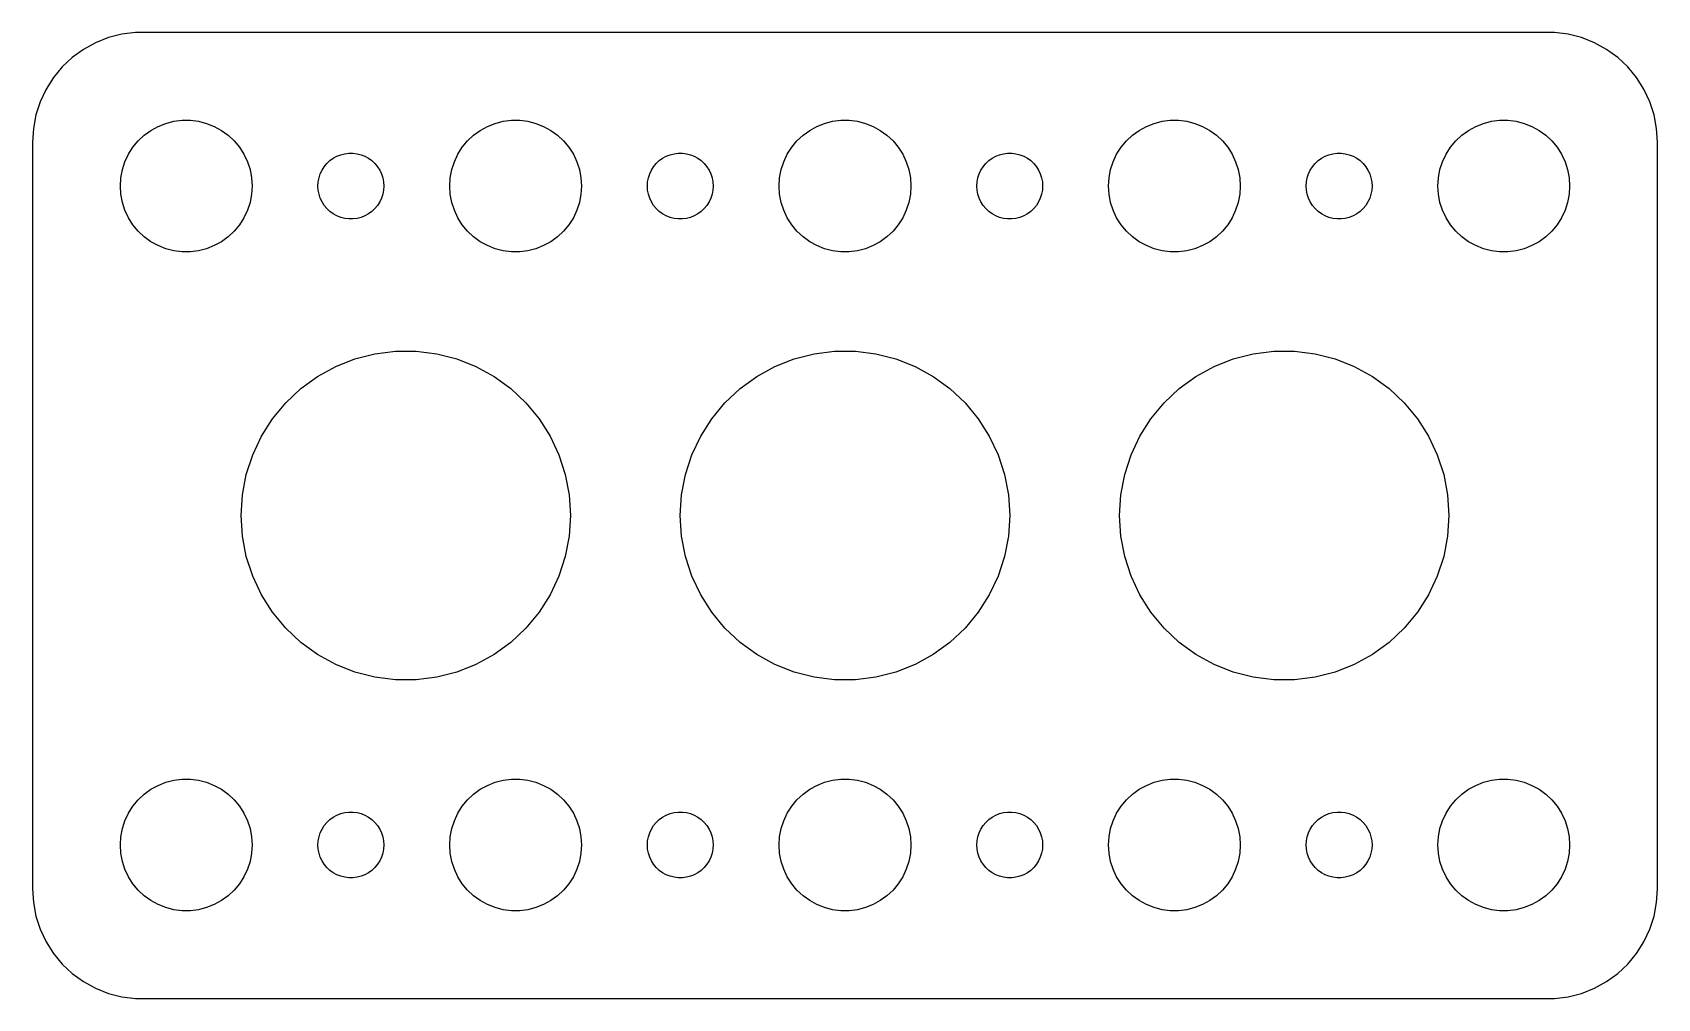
# Model space of a CAD drawing. Header units: metres. Extents: x -37 to 37, y 32 to 76.
import ezdxf

# ---------------------------------------------------------------- set-up
doc = ezdxf.new("R2010")
doc.units = ezdxf.units.M

msp = doc.modelspace()

# ---------------------------------------------------------------- linework, layer by layer
for p, q in [((-34.1289, 75.5241), (-34.6791, 75.2216)), ((-33.5451, 75.7553), (-34.1289, 75.5241)), ((-32.9369, 75.9114), (-33.5451, 75.7553)), ((-32.3139, 75.9901), (-32.9369, 75.9114)), ((32.3139, 75.9901), (-32.3139, 75.9901)), ((32.9369, 75.9114), (32.3139, 75.9901)), ((33.5451, 75.7553), (32.9369, 75.9114)), ((34.1289, 75.5241), (33.5451, 75.7553)), ((34.6791, 75.2216), (34.1289, 75.5241)), ((-35.1871, 74.8526), (-35.6448, 74.4227)), ((-34.6791, 75.2216), (-35.1871, 74.8526)), ((35.1871, 74.8526), (34.6791, 75.2216)), ((35.6448, 74.4227), (35.1871, 74.8526)), ((-35.6448, 74.4227), (-36.0451, 73.9389)), ((36.0451, 73.9389), (35.6448, 74.4227)), ((-36.3815, 73.4088), (-36.6489, 72.8406)), ((-36.0451, 73.9389), (-36.3815, 73.4088)), ((36.3815, 73.4088), (36.0451, 73.9389)), ((36.6489, 72.8406), (36.3815, 73.4088)), ((-36.6489, 72.8406), (-36.8429, 72.2434)), ((36.8429, 72.2434), (36.6489, 72.8406)), ((-36.8429, 72.2434), (-36.9606, 71.6267)), ((-31.2773, 71.7145), (-30.927, 71.8532)), ((-30.927, 71.8532), (-30.5621, 71.9469)), ((-30.5621, 71.9469), (-30.1884, 71.9941)), ((-30.1884, 71.9941), (-29.8116, 71.9941)), ((-29.8116, 71.9941), (-29.4379, 71.9469)), ((-29.4379, 71.9469), (-29.0729, 71.8532)), ((-29.0729, 71.8532), (-28.7227, 71.7145)), ((-16.2773, 71.7145), (-15.927, 71.8532)), ((-15.927, 71.8532), (-15.5621, 71.9469)), ((-15.5621, 71.9469), (-15.1884, 71.9941)), ((-15.1884, 71.9941), (-14.8116, 71.9941)), ((-14.8116, 71.9941), (-14.4379, 71.9469)), ((-14.4379, 71.9469), (-14.0729, 71.8532)), ((-14.0729, 71.8532), (-13.7227, 71.7145)), ((-1.27733, 71.7145), (-0.92705, 71.8532)), ((-0.92705, 71.8532), (-0.56213, 71.9469)), ((-0.56213, 71.9469), (-0.18837, 71.9941)), ((-0.18837, 71.9941), (0.18837, 71.9941)), ((0.18837, 71.9941), (0.56213, 71.9469)), ((0.56213, 71.9469), (0.92705, 71.8532)), ((0.92705, 71.8532), (1.27733, 71.7145)), ((13.7227, 71.7145), (14.0729, 71.8532)), ((14.0729, 71.8532), (14.4379, 71.9469)), ((14.4379, 71.9469), (14.8116, 71.9941)), ((14.8116, 71.9941), (15.1884, 71.9941)), ((15.1884, 71.9941), (15.5621, 71.9469)), ((15.5621, 71.9469), (15.927, 71.8532)), ((15.927, 71.8532), (16.2773, 71.7145)), ((28.7227, 71.7145), (29.0729, 71.8532)), ((29.0729, 71.8532), (29.4379, 71.9469)), ((29.4379, 71.9469), (29.8116, 71.9941)), ((29.8116, 71.9941), (30.1884, 71.9941)), ((30.1884, 71.9941), (30.5621, 71.9469)), ((30.5621, 71.9469), (30.927, 71.8532)), ((30.927, 71.8532), (31.2773, 71.7145)), ((36.9606, 71.6267), (36.8429, 72.2434)), ((-36.9606, 71.6267), (-37, 71)), ((-32.427, 70.7634), (-32.1869, 71.0536)), ((-32.1869, 71.0536), (-31.9123, 71.3115)), ((-31.9123, 71.3115), (-31.6075, 71.533)), ((-31.6075, 71.533), (-31.2773, 71.7145)), ((-28.7227, 71.7145), (-28.3925, 71.533)), ((-28.3925, 71.533), (-28.0877, 71.3115)), ((-28.0877, 71.3115), (-27.8131, 71.0536)), ((-27.8131, 71.0536), (-27.5729, 70.7634)), ((-17.427, 70.7634), (-17.1869, 71.0536)), ((-17.1869, 71.0536), (-16.9123, 71.3115)), ((-16.9123, 71.3115), (-16.6075, 71.533)), ((-16.6075, 71.533), (-16.2773, 71.7145)), ((-13.7227, 71.7145), (-13.3925, 71.533)), ((-13.3925, 71.533), (-13.0877, 71.3115)), ((-13.0877, 71.3115), (-12.8131, 71.0536)), ((-12.8131, 71.0536), (-12.5729, 70.7634)), ((-2.42705, 70.7634), (-2.1869, 71.0536)), ((-2.1869, 71.0536), (-1.91226, 71.3115)), ((-1.91226, 71.3115), (-1.60747, 71.533)), ((-1.60747, 71.533), (-1.27733, 71.7145)), ((1.27733, 71.7145), (1.60747, 71.533)), ((1.60747, 71.533), (1.91226, 71.3115)), ((1.91226, 71.3115), (2.1869, 71.0536)), ((2.1869, 71.0536), (2.42705, 70.7634)), ((12.5729, 70.7634), (12.8131, 71.0536)), ((12.8131, 71.0536), (13.0877, 71.3115)), ((13.0877, 71.3115), (13.3925, 71.533)), ((13.3925, 71.533), (13.7227, 71.7145)), ((16.2773, 71.7145), (16.6075, 71.533)), ((16.6075, 71.533), (16.9123, 71.3115)), ((16.9123, 71.3115), (17.1869, 71.0536)), ((17.1869, 71.0536), (17.427, 70.7634)), ((27.5729, 70.7634), (27.8131, 71.0536)), ((27.8131, 71.0536), (28.0877, 71.3115)), ((28.0877, 71.3115), (28.3925, 71.533)), ((28.3925, 71.533), (28.7227, 71.7145)), ((31.2773, 71.7145), (31.6075, 71.533)), ((31.6075, 71.533), (31.9123, 71.3115)), ((31.9123, 71.3115), (32.1869, 71.0536)), ((32.1869, 71.0536), (32.427, 70.7634)), ((37, 71), (36.9606, 71.6267)), ((-37, 71), (-37, 37)), ((-32.7893, 70.1044), (-32.6289, 70.4453)), ((-32.6289, 70.4453), (-32.427, 70.7634)), ((-27.5729, 70.7634), (-27.3711, 70.4453)), ((-27.3711, 70.4453), (-27.2107, 70.1044)), ((-23.3037, 70.2665), (-23.1387, 70.3572)), ((-23.1387, 70.3572), (-22.9635, 70.4266)), ((-22.9635, 70.4266), (-22.7811, 70.4734)), ((-22.7811, 70.4734), (-22.5942, 70.497)), ((-22.5942, 70.497), (-22.4058, 70.497)), ((-22.4058, 70.497), (-22.2189, 70.4734)), ((-22.2189, 70.4734), (-22.0365, 70.4266)), ((-22.0365, 70.4266), (-21.8613, 70.3572)), ((-21.8613, 70.3572), (-21.6963, 70.2665)), ((-17.7893, 70.1044), (-17.6289, 70.4453)), ((-17.6289, 70.4453), (-17.427, 70.7634)), ((-12.5729, 70.7634), (-12.3711, 70.4453)), ((-12.3711, 70.4453), (-12.2107, 70.1044)), ((-8.30373, 70.2665), (-8.13866, 70.3572)), ((-8.13866, 70.3572), (-7.96352, 70.4266)), ((-7.96352, 70.4266), (-7.78107, 70.4734)), ((-7.78107, 70.4734), (-7.59418, 70.497)), ((-7.59418, 70.497), (-7.40581, 70.497)), ((-7.40581, 70.497), (-7.21892, 70.4734)), ((-7.21892, 70.4734), (-7.03647, 70.4266)), ((-7.03647, 70.4266), (-6.86133, 70.3572)), ((-6.86133, 70.3572), (-6.69626, 70.2665)), ((-2.78932, 70.1044), (-2.62891, 70.4453)), ((-2.62891, 70.4453), (-2.42705, 70.7634)), ((2.42705, 70.7634), (2.62891, 70.4453)), ((2.62891, 70.4453), (2.78932, 70.1044)), ((6.69626, 70.2665), (6.86133, 70.3572)), ((6.86133, 70.3572), (7.03647, 70.4266)), ((7.03647, 70.4266), (7.21892, 70.4734)), ((7.21892, 70.4734), (7.40581, 70.497)), ((7.40581, 70.497), (7.59418, 70.497)), ((7.59418, 70.497), (7.78107, 70.4734)), ((7.78107, 70.4734), (7.96352, 70.4266)), ((7.96352, 70.4266), (8.13866, 70.3572)), ((8.13866, 70.3572), (8.30373, 70.2665)), ((12.2107, 70.1044), (12.3711, 70.4453)), ((12.3711, 70.4453), (12.5729, 70.7634)), ((17.427, 70.7634), (17.6289, 70.4453)), ((17.6289, 70.4453), (17.7893, 70.1044)), ((21.6963, 70.2665), (21.8613, 70.3572)), ((21.8613, 70.3572), (22.0365, 70.4266)), ((22.0365, 70.4266), (22.2189, 70.4734)), ((22.2189, 70.4734), (22.4058, 70.497)), ((22.4058, 70.497), (22.5942, 70.497)), ((22.5942, 70.497), (22.7811, 70.4734)), ((22.7811, 70.4734), (22.9635, 70.4266)), ((22.9635, 70.4266), (23.1387, 70.3572)), ((23.1387, 70.3572), (23.3037, 70.2665)), ((27.2107, 70.1044), (27.3711, 70.4453)), ((27.3711, 70.4453), (27.5729, 70.7634)), ((32.427, 70.7634), (32.6289, 70.4453)), ((32.6289, 70.4453), (32.7893, 70.1044)), ((37, 37), (37, 71)), ((-32.9763, 69.376), (-32.9057, 69.7461)), ((-32.9057, 69.7461), (-32.7893, 70.1044)), ((-27.2107, 70.1044), (-27.0942, 69.7461)), ((-27.0942, 69.7461), (-27.0237, 69.376)), ((-23.8947, 69.5522), (-23.8145, 69.7226)), ((-23.8145, 69.7226), (-23.7135, 69.8817)), ((-23.7135, 69.8817), (-23.5934, 70.0268)), ((-23.5934, 70.0268), (-23.4561, 70.1558)), ((-23.4561, 70.1558), (-23.3037, 70.2665)), ((-21.6963, 70.2665), (-21.5439, 70.1558)), ((-21.5439, 70.1558), (-21.4065, 70.0268)), ((-21.4065, 70.0268), (-21.2865, 69.8817)), ((-21.2865, 69.8817), (-21.1855, 69.7226)), ((-21.1855, 69.7226), (-21.1053, 69.5522)), ((-17.9763, 69.376), (-17.9057, 69.7461)), ((-17.9057, 69.7461), (-17.7893, 70.1044)), ((-12.2107, 70.1044), (-12.0942, 69.7461)), ((-12.0942, 69.7461), (-12.0237, 69.376)), ((-8.89465, 69.5522), (-8.81445, 69.7226)), ((-8.81445, 69.7226), (-8.71352, 69.8817)), ((-8.71352, 69.8817), (-8.59344, 70.0268)), ((-8.59344, 70.0268), (-8.45613, 70.1558)), ((-8.45613, 70.1558), (-8.30373, 70.2665)), ((-6.69626, 70.2665), (-6.54385, 70.1558)), ((-6.54385, 70.1558), (-6.40654, 70.0268)), ((-6.40654, 70.0268), (-6.28647, 69.8817)), ((-6.28647, 69.8817), (-6.18553, 69.7226)), ((-6.18553, 69.7226), (-6.10533, 69.5522)), ((-2.97633, 69.376), (-2.90575, 69.7461)), ((-2.90575, 69.7461), (-2.78932, 70.1044)), ((2.78932, 70.1044), (2.90575, 69.7461)), ((2.90575, 69.7461), (2.97633, 69.376)), ((6.10533, 69.5522), (6.18553, 69.7226)), ((6.18553, 69.7226), (6.28647, 69.8817)), ((6.28647, 69.8817), (6.40654, 70.0268)), ((6.40654, 70.0268), (6.54385, 70.1558)), ((6.54385, 70.1558), (6.69626, 70.2665)), ((8.30373, 70.2665), (8.45613, 70.1558)), ((8.45613, 70.1558), (8.59344, 70.0268)), ((8.59344, 70.0268), (8.71352, 69.8817)), ((8.71352, 69.8817), (8.81445, 69.7226)), ((8.81445, 69.7226), (8.89465, 69.5522)), ((12.0237, 69.376), (12.0942, 69.7461)), ((12.0942, 69.7461), (12.2107, 70.1044)), ((17.7893, 70.1044), (17.9057, 69.7461)), ((17.9057, 69.7461), (17.9763, 69.376)), ((21.1053, 69.5522), (21.1855, 69.7226)), ((21.1855, 69.7226), (21.2865, 69.8817)), ((21.2865, 69.8817), (21.4065, 70.0268)), ((21.4065, 70.0268), (21.5439, 70.1558)), ((21.5439, 70.1558), (21.6963, 70.2665)), ((23.3037, 70.2665), (23.4561, 70.1558)), ((23.4561, 70.1558), (23.5934, 70.0268)), ((23.5934, 70.0268), (23.7135, 69.8817)), ((23.7135, 69.8817), (23.8145, 69.7226)), ((23.8145, 69.7226), (23.8947, 69.5522)), ((27.0237, 69.376), (27.0942, 69.7461)), ((27.0942, 69.7461), (27.2107, 70.1044)), ((32.7893, 70.1044), (32.9057, 69.7461)), ((32.9057, 69.7461), (32.9763, 69.376)), ((-33, 69), (-32.9763, 69.376)), ((-32.9763, 68.624), (-33, 69)), ((-27.0237, 69.376), (-27, 69)), ((-27, 69), (-27.0237, 68.624)), ((-24, 69), (-23.9882, 69.188)), ((-23.9882, 68.812), (-24, 69)), ((-23.9882, 69.188), (-23.9529, 69.373)), ((-23.9529, 69.373), (-23.8947, 69.5522)), ((-21.1053, 69.5522), (-21.0471, 69.373)), ((-21.0471, 69.373), (-21.0118, 69.188)), ((-21.0118, 69.188), (-21, 69)), ((-21, 69), (-21.0118, 68.812)), ((-18, 69), (-17.9763, 69.376)), ((-17.9763, 68.624), (-18, 69)), ((-12.0237, 69.376), (-12, 69)), ((-12, 69), (-12.0237, 68.624)), ((-9, 69), (-8.98816, 69.188)), ((-8.98816, 68.812), (-9, 69)), ((-8.98816, 69.188), (-8.95287, 69.373)), ((-8.95287, 69.373), (-8.89465, 69.5522)), ((-6.10533, 69.5522), (-6.04712, 69.373)), ((-6.04712, 69.373), (-6.01183, 69.188)), ((-6.01183, 69.188), (-6, 69)), ((-6, 69), (-6.01183, 68.812)), ((-3, 69), (-2.97633, 69.376)), ((-2.97633, 68.624), (-3, 69)), ((2.97633, 69.376), (3, 69)), ((3, 69), (2.97633, 68.624)), ((6, 69), (6.01183, 69.188)), ((6.01183, 68.812), (6, 69)), ((6.01183, 69.188), (6.04712, 69.373)), ((6.04712, 69.373), (6.10533, 69.5522)), ((8.89465, 69.5522), (8.95287, 69.373)), ((8.95287, 69.373), (8.98816, 69.188)), ((8.98816, 69.188), (9, 69)), ((9, 69), (8.98816, 68.812)), ((12, 69), (12.0237, 69.376)), ((12.0237, 68.624), (12, 69)), ((17.9763, 69.376), (18, 69)), ((18, 69), (17.9763, 68.624)), ((21, 69), (21.0118, 69.188)), ((21.0118, 68.812), (21, 69)), ((21.0118, 69.188), (21.0471, 69.373)), ((21.0471, 69.373), (21.1053, 69.5522)), ((23.8947, 69.5522), (23.9529, 69.373)), ((23.9529, 69.373), (23.9882, 69.188)), ((23.9882, 69.188), (24, 69)), ((24, 69), (23.9882, 68.812)), ((27, 69), (27.0237, 69.376)), ((27.0237, 68.624), (27, 69)), ((32.9763, 69.376), (33, 69)), ((33, 69), (32.9763, 68.624)), ((-32.9057, 68.2539), (-32.9763, 68.624)), ((-32.7893, 67.8956), (-32.9057, 68.2539)), ((-27.0942, 68.2539), (-27.2107, 67.8956)), ((-27.0237, 68.624), (-27.0942, 68.2539)), ((-23.9529, 68.627), (-23.9882, 68.812)), ((-23.8947, 68.4478), (-23.9529, 68.627)), ((-23.8145, 68.2774), (-23.8947, 68.4478)), ((-23.7135, 68.1183), (-23.8145, 68.2774)), ((-23.5934, 67.9732), (-23.7135, 68.1183)), ((-21.2865, 68.1183), (-21.4065, 67.9732)), ((-21.1855, 68.2774), (-21.2865, 68.1183)), ((-21.1053, 68.4478), (-21.1855, 68.2774)), ((-21.0471, 68.627), (-21.1053, 68.4478)), ((-21.0118, 68.812), (-21.0471, 68.627)), ((-17.9057, 68.2539), (-17.9763, 68.624)), ((-17.7893, 67.8956), (-17.9057, 68.2539)), ((-12.0942, 68.2539), (-12.2107, 67.8956)), ((-12.0237, 68.624), (-12.0942, 68.2539)), ((-8.95287, 68.627), (-8.98816, 68.812)), ((-8.89465, 68.4478), (-8.95287, 68.627)), ((-8.81445, 68.2774), (-8.89465, 68.4478)), ((-8.71352, 68.1183), (-8.81445, 68.2774)), ((-8.59344, 67.9732), (-8.71352, 68.1183)), ((-6.28647, 68.1183), (-6.40654, 67.9732)), ((-6.18553, 68.2774), (-6.28647, 68.1183)), ((-6.10533, 68.4478), (-6.18553, 68.2774)), ((-6.04712, 68.627), (-6.10533, 68.4478)), ((-6.01183, 68.812), (-6.04712, 68.627)), ((-2.90575, 68.2539), (-2.97633, 68.624)), ((-2.78932, 67.8956), (-2.90575, 68.2539)), ((2.90575, 68.2539), (2.78932, 67.8956)), ((2.97633, 68.624), (2.90575, 68.2539)), ((6.04712, 68.627), (6.01183, 68.812)), ((6.10533, 68.4478), (6.04712, 68.627)), ((6.18553, 68.2774), (6.10533, 68.4478)), ((6.28647, 68.1183), (6.18553, 68.2774)), ((6.40654, 67.9732), (6.28647, 68.1183)), ((8.71352, 68.1183), (8.59344, 67.9732)), ((8.81445, 68.2774), (8.71352, 68.1183)), ((8.89465, 68.4478), (8.81445, 68.2774)), ((8.95287, 68.627), (8.89465, 68.4478)), ((8.98816, 68.812), (8.95287, 68.627)), ((12.0942, 68.2539), (12.0237, 68.624)), ((12.2107, 67.8956), (12.0942, 68.2539)), ((17.9057, 68.2539), (17.7893, 67.8956)), ((17.9763, 68.624), (17.9057, 68.2539)), ((21.0471, 68.627), (21.0118, 68.812)), ((21.1053, 68.4478), (21.0471, 68.627)), ((21.1855, 68.2774), (21.1053, 68.4478)), ((21.2865, 68.1183), (21.1855, 68.2774)), ((21.4065, 67.9732), (21.2865, 68.1183)), ((23.7135, 68.1183), (23.5934, 67.9732)), ((23.8145, 68.2774), (23.7135, 68.1183)), ((23.8947, 68.4478), (23.8145, 68.2774)), ((23.9529, 68.627), (23.8947, 68.4478)), ((23.9882, 68.812), (23.9529, 68.627)), ((27.0942, 68.2539), (27.0237, 68.624)), ((27.2107, 67.8956), (27.0942, 68.2539)), ((32.9057, 68.2539), (32.7893, 67.8956)), ((32.9763, 68.624), (32.9057, 68.2539)), ((-32.6289, 67.5547), (-32.7893, 67.8956)), ((-32.427, 67.2366), (-32.6289, 67.5547)), ((-27.3711, 67.5547), (-27.5729, 67.2366)), ((-27.2107, 67.8956), (-27.3711, 67.5547)), ((-23.4561, 67.8442), (-23.5934, 67.9732)), ((-23.3037, 67.7335), (-23.4561, 67.8442)), ((-23.1387, 67.6427), (-23.3037, 67.7335)), ((-22.9635, 67.5734), (-23.1387, 67.6427)), ((-22.7811, 67.5266), (-22.9635, 67.5734)), ((-22.5942, 67.5029), (-22.7811, 67.5266)), ((-22.4058, 67.5029), (-22.5942, 67.5029)), ((-22.2189, 67.5266), (-22.4058, 67.5029)), ((-22.0365, 67.5734), (-22.2189, 67.5266)), ((-21.8613, 67.6427), (-22.0365, 67.5734)), ((-21.6963, 67.7335), (-21.8613, 67.6427)), ((-21.5439, 67.8442), (-21.6963, 67.7335)), ((-21.4065, 67.9732), (-21.5439, 67.8442)), ((-17.6289, 67.5547), (-17.7893, 67.8956)), ((-17.427, 67.2366), (-17.6289, 67.5547)), ((-12.3711, 67.5547), (-12.5729, 67.2366)), ((-12.2107, 67.8956), (-12.3711, 67.5547)), ((-8.45613, 67.8442), (-8.59344, 67.9732)), ((-8.30373, 67.7335), (-8.45613, 67.8442)), ((-8.13866, 67.6427), (-8.30373, 67.7335)), ((-7.96352, 67.5734), (-8.13866, 67.6427)), ((-7.78107, 67.5266), (-7.96352, 67.5734)), ((-7.59418, 67.5029), (-7.78107, 67.5266)), ((-7.40581, 67.5029), (-7.59418, 67.5029)), ((-7.21892, 67.5266), (-7.40581, 67.5029)), ((-7.03647, 67.5734), (-7.21892, 67.5266)), ((-6.86133, 67.6427), (-7.03647, 67.5734)), ((-6.69626, 67.7335), (-6.86133, 67.6427)), ((-6.54385, 67.8442), (-6.69626, 67.7335)), ((-6.40654, 67.9732), (-6.54385, 67.8442)), ((-2.62891, 67.5547), (-2.78932, 67.8956)), ((-2.42705, 67.2366), (-2.62891, 67.5547)), ((2.62891, 67.5547), (2.42705, 67.2366)), ((2.78932, 67.8956), (2.62891, 67.5547)), ((6.54385, 67.8442), (6.40654, 67.9732)), ((6.69626, 67.7335), (6.54385, 67.8442)), ((6.86133, 67.6427), (6.69626, 67.7335)), ((7.03647, 67.5734), (6.86133, 67.6427)), ((7.21892, 67.5266), (7.03647, 67.5734)), ((7.40581, 67.5029), (7.21892, 67.5266)), ((7.59418, 67.5029), (7.40581, 67.5029)), ((7.78107, 67.5266), (7.59418, 67.5029)), ((7.96352, 67.5734), (7.78107, 67.5266)), ((8.13866, 67.6427), (7.96352, 67.5734)), ((8.30373, 67.7335), (8.13866, 67.6427)), ((8.45613, 67.8442), (8.30373, 67.7335)), ((8.59344, 67.9732), (8.45613, 67.8442)), ((12.3711, 67.5547), (12.2107, 67.8956)), ((12.5729, 67.2366), (12.3711, 67.5547)), ((17.6289, 67.5547), (17.427, 67.2366)), ((17.7893, 67.8956), (17.6289, 67.5547)), ((21.5439, 67.8442), (21.4065, 67.9732)), ((21.6963, 67.7335), (21.5439, 67.8442)), ((21.8613, 67.6427), (21.6963, 67.7335)), ((22.0365, 67.5734), (21.8613, 67.6427)), ((22.2189, 67.5266), (22.0365, 67.5734)), ((22.4058, 67.5029), (22.2189, 67.5266)), ((22.5942, 67.5029), (22.4058, 67.5029)), ((22.7811, 67.5266), (22.5942, 67.5029)), ((22.9635, 67.5734), (22.7811, 67.5266)), ((23.1387, 67.6427), (22.9635, 67.5734)), ((23.3037, 67.7335), (23.1387, 67.6427)), ((23.4561, 67.8442), (23.3037, 67.7335)), ((23.5934, 67.9732), (23.4561, 67.8442)), ((27.3711, 67.5547), (27.2107, 67.8956)), ((27.5729, 67.2366), (27.3711, 67.5547)), ((32.6289, 67.5547), (32.427, 67.2366)), ((32.7893, 67.8956), (32.6289, 67.5547)), ((-32.1869, 66.9464), (-32.427, 67.2366)), ((-31.9123, 66.6884), (-32.1869, 66.9464)), ((-31.6075, 66.467), (-31.9123, 66.6884)), ((-28.0877, 66.6884), (-28.3925, 66.467)), ((-27.8131, 66.9464), (-28.0877, 66.6884)), ((-27.5729, 67.2366), (-27.8131, 66.9464)), ((-17.1869, 66.9464), (-17.427, 67.2366)), ((-16.9123, 66.6884), (-17.1869, 66.9464)), ((-16.6075, 66.467), (-16.9123, 66.6884)), ((-13.0877, 66.6884), (-13.3925, 66.467)), ((-12.8131, 66.9464), (-13.0877, 66.6884)), ((-12.5729, 67.2366), (-12.8131, 66.9464)), ((-2.1869, 66.9464), (-2.42705, 67.2366)), ((-1.91226, 66.6884), (-2.1869, 66.9464)), ((-1.60747, 66.467), (-1.91226, 66.6884)), ((1.91226, 66.6884), (1.60747, 66.467)), ((2.1869, 66.9464), (1.91226, 66.6884)), ((2.42705, 67.2366), (2.1869, 66.9464)), ((12.8131, 66.9464), (12.5729, 67.2366)), ((13.0877, 66.6884), (12.8131, 66.9464)), ((13.3925, 66.467), (13.0877, 66.6884)), ((16.9123, 66.6884), (16.6075, 66.467)), ((17.1869, 66.9464), (16.9123, 66.6884)), ((17.427, 67.2366), (17.1869, 66.9464)), ((27.8131, 66.9464), (27.5729, 67.2366)), ((28.0877, 66.6884), (27.8131, 66.9464)), ((28.3925, 66.467), (28.0877, 66.6884)), ((31.9123, 66.6884), (31.6075, 66.467)), ((32.1869, 66.9464), (31.9123, 66.6884)), ((32.427, 67.2366), (32.1869, 66.9464)), ((-31.2773, 66.2855), (-31.6075, 66.467)), ((-30.927, 66.1468), (-31.2773, 66.2855)), ((-30.5621, 66.0531), (-30.927, 66.1468)), ((-30.1884, 66.0059), (-30.5621, 66.0531)), ((-29.8116, 66.0059), (-30.1884, 66.0059)), ((-29.4379, 66.0531), (-29.8116, 66.0059)), ((-29.0729, 66.1468), (-29.4379, 66.0531)), ((-28.7227, 66.2855), (-29.0729, 66.1468)), ((-28.3925, 66.467), (-28.7227, 66.2855)), ((-16.2773, 66.2855), (-16.6075, 66.467)), ((-15.927, 66.1468), (-16.2773, 66.2855)), ((-15.5621, 66.0531), (-15.927, 66.1468)), ((-15.1884, 66.0059), (-15.5621, 66.0531)), ((-14.8116, 66.0059), (-15.1884, 66.0059)), ((-14.4379, 66.0531), (-14.8116, 66.0059)), ((-14.0729, 66.1468), (-14.4379, 66.0531)), ((-13.7227, 66.2855), (-14.0729, 66.1468)), ((-13.3925, 66.467), (-13.7227, 66.2855)), ((-1.27733, 66.2855), (-1.60747, 66.467)), ((-0.92705, 66.1468), (-1.27733, 66.2855)), ((-0.56213, 66.0531), (-0.92705, 66.1468)), ((-0.18837, 66.0059), (-0.56213, 66.0531)), ((0.18837, 66.0059), (-0.18837, 66.0059)), ((0.56213, 66.0531), (0.18837, 66.0059)), ((0.92705, 66.1468), (0.56213, 66.0531)), ((1.27733, 66.2855), (0.92705, 66.1468)), ((1.60747, 66.467), (1.27733, 66.2855)), ((13.7227, 66.2855), (13.3925, 66.467)), ((14.0729, 66.1468), (13.7227, 66.2855)), ((14.4379, 66.0531), (14.0729, 66.1468)), ((14.8116, 66.0059), (14.4379, 66.0531)), ((15.1884, 66.0059), (14.8116, 66.0059)), ((15.5621, 66.0531), (15.1884, 66.0059)), ((15.927, 66.1468), (15.5621, 66.0531)), ((16.2773, 66.2855), (15.927, 66.1468)), ((16.6075, 66.467), (16.2773, 66.2855)), ((28.7227, 66.2855), (28.3925, 66.467)), ((29.0729, 66.1468), (28.7227, 66.2855)), ((29.4379, 66.0531), (29.0729, 66.1468)), ((29.8116, 66.0059), (29.4379, 66.0531)), ((30.1884, 66.0059), (29.8116, 66.0059)), ((30.5621, 66.0531), (30.1884, 66.0059)), ((30.927, 66.1468), (30.5621, 66.0531)), ((31.2773, 66.2855), (30.927, 66.1468)), ((31.6075, 66.467), (31.2773, 66.2855)), ((-21.4053, 61.3671), (-20.4709, 61.4852)), ((-20.4709, 61.4852), (-19.5291, 61.4852)), ((-19.5291, 61.4852), (-18.5946, 61.3671)), ((-1.40535, 61.3671), (-0.47092, 61.4852)), ((-0.47092, 61.4852), (0.47092, 61.4852)), ((0.47092, 61.4852), (1.40535, 61.3671)), ((18.5946, 61.3671), (19.5291, 61.4852)), ((19.5291, 61.4852), (20.4709, 61.4852)), ((20.4709, 61.4852), (21.4053, 61.3671)), ((-24.0187, 60.3325), (-23.1933, 60.7862)), ((-23.1933, 60.7862), (-22.3176, 61.1329)), ((-22.3176, 61.1329), (-21.4053, 61.3671)), ((-18.5946, 61.3671), (-17.6824, 61.1329)), ((-17.6824, 61.1329), (-16.8067, 60.7862)), ((-16.8067, 60.7862), (-15.9813, 60.3325)), ((-4.01869, 60.3325), (-3.19334, 60.7862)), ((-3.19334, 60.7862), (-2.31763, 61.1329)), ((-2.31763, 61.1329), (-1.40535, 61.3671)), ((1.40535, 61.3671), (2.31763, 61.1329)), ((2.31763, 61.1329), (3.19334, 60.7862)), ((3.19334, 60.7862), (4.01869, 60.3325)), ((15.9813, 60.3325), (16.8067, 60.7862)), ((16.8067, 60.7862), (17.6824, 61.1329)), ((17.6824, 61.1329), (18.5946, 61.3671)), ((21.4053, 61.3671), (22.3176, 61.1329)), ((22.3176, 61.1329), (23.1933, 60.7862)), ((23.1933, 60.7862), (24.0187, 60.3325)), ((-24.7807, 59.7788), (-24.0187, 60.3325)), ((-15.9813, 60.3325), (-15.2193, 59.7788)), ((-4.78067, 59.7788), (-4.01869, 60.3325)), ((4.01869, 60.3325), (4.78067, 59.7788)), ((15.2193, 59.7788), (15.9813, 60.3325)), ((24.0187, 60.3325), (24.7807, 59.7788)), ((-25.4673, 59.1341), (-24.7807, 59.7788)), ((-15.2193, 59.7788), (-14.5327, 59.1341)), ((-5.46725, 59.1341), (-4.78067, 59.7788)), ((4.78067, 59.7788), (5.46725, 59.1341)), ((14.5327, 59.1341), (15.2193, 59.7788)), ((24.7807, 59.7788), (25.4673, 59.1341)), ((-26.0676, 58.4084), (-25.4673, 59.1341)), ((-14.5327, 59.1341), (-13.9324, 58.4084)), ((-6.06763, 58.4084), (-5.46725, 59.1341)), ((5.46725, 59.1341), (6.06763, 58.4084)), ((13.9324, 58.4084), (14.5327, 59.1341)), ((25.4673, 59.1341), (26.0676, 58.4084)), ((-26.5723, 57.6131), (-26.0676, 58.4084)), ((-13.9324, 58.4084), (-13.4277, 57.6131)), ((-6.5723, 57.6131), (-6.06763, 58.4084)), ((6.06763, 58.4084), (6.5723, 57.6131)), ((13.4277, 57.6131), (13.9324, 58.4084)), ((26.0676, 58.4084), (26.5723, 57.6131)), ((-26.9733, 56.7609), (-26.5723, 57.6131)), ((-13.4277, 57.6131), (-13.0267, 56.7609)), ((-6.97331, 56.7609), (-6.5723, 57.6131)), ((6.5723, 57.6131), (6.97331, 56.7609)), ((13.0267, 56.7609), (13.4277, 57.6131)), ((26.5723, 57.6131), (26.9733, 56.7609)), ((-27.2644, 55.8652), (-26.9733, 56.7609)), ((-13.0267, 56.7609), (-12.7356, 55.8652)), ((-7.26436, 55.8652), (-6.97331, 56.7609)), ((6.97331, 56.7609), (7.26436, 55.8652)), ((12.7356, 55.8652), (13.0267, 56.7609)), ((26.9733, 56.7609), (27.2644, 55.8652)), ((-27.4409, 54.94), (-27.2644, 55.8652)), ((-12.7356, 55.8652), (-12.5591, 54.94)), ((-7.44086, 54.94), (-7.26436, 55.8652)), ((7.26436, 55.8652), (7.44086, 54.94)), ((12.5591, 54.94), (12.7356, 55.8652)), ((27.2644, 55.8652), (27.4409, 54.94)), ((-27.5, 54), (-27.4409, 54.94)), ((-12.5591, 54.94), (-12.5, 54)), ((-7.5, 54), (-7.44086, 54.94)), ((7.44086, 54.94), (7.5, 54)), ((12.5, 54), (12.5591, 54.94)), ((27.4409, 54.94), (27.5, 54)), ((-27.4409, 53.06), (-27.5, 54)), ((-12.5, 54), (-12.5591, 53.06)), ((-7.44086, 53.06), (-7.5, 54)), ((7.5, 54), (7.44086, 53.06)), ((12.5591, 53.06), (12.5, 54)), ((27.5, 54), (27.4409, 53.06)), ((-27.2644, 52.1348), (-27.4409, 53.06)), ((-12.5591, 53.06), (-12.7356, 52.1348)), ((-7.26436, 52.1348), (-7.44086, 53.06)), ((7.44086, 53.06), (7.26436, 52.1348)), ((12.7356, 52.1348), (12.5591, 53.06)), ((27.4409, 53.06), (27.2644, 52.1348)), ((-26.9733, 51.2391), (-27.2644, 52.1348)), ((-12.7356, 52.1348), (-13.0267, 51.2391)), ((-6.97331, 51.2391), (-7.26436, 52.1348)), ((7.26436, 52.1348), (6.97331, 51.2391)), ((13.0267, 51.2391), (12.7356, 52.1348)), ((27.2644, 52.1348), (26.9733, 51.2391)), ((-26.5723, 50.3869), (-26.9733, 51.2391)), ((-13.0267, 51.2391), (-13.4277, 50.3869)), ((-6.5723, 50.3869), (-6.97331, 51.2391)), ((6.97331, 51.2391), (6.5723, 50.3869)), ((13.4277, 50.3869), (13.0267, 51.2391)), ((26.9733, 51.2391), (26.5723, 50.3869)), ((-26.0676, 49.5916), (-26.5723, 50.3869)), ((-13.4277, 50.3869), (-13.9324, 49.5916)), ((-6.06763, 49.5916), (-6.5723, 50.3869)), ((6.5723, 50.3869), (6.06763, 49.5916)), ((13.9324, 49.5916), (13.4277, 50.3869)), ((26.5723, 50.3869), (26.0676, 49.5916)), ((-25.4673, 48.8659), (-26.0676, 49.5916)), ((-13.9324, 49.5916), (-14.5327, 48.8659)), ((-5.46725, 48.8659), (-6.06763, 49.5916)), ((6.06763, 49.5916), (5.46725, 48.8659)), ((14.5327, 48.8659), (13.9324, 49.5916)), ((26.0676, 49.5916), (25.4673, 48.8659)), ((-24.7807, 48.2212), (-25.4673, 48.8659)), ((-14.5327, 48.8659), (-15.2193, 48.2212)), ((-4.78067, 48.2212), (-5.46725, 48.8659)), ((5.46725, 48.8659), (4.78067, 48.2212)), ((15.2193, 48.2212), (14.5327, 48.8659)), ((25.4673, 48.8659), (24.7807, 48.2212)), ((-24.0187, 47.6675), (-24.7807, 48.2212)), ((-15.2193, 48.2212), (-15.9813, 47.6675)), ((-4.01869, 47.6675), (-4.78067, 48.2212)), ((4.78067, 48.2212), (4.01869, 47.6675)), ((15.9813, 47.6675), (15.2193, 48.2212)), ((24.7807, 48.2212), (24.0187, 47.6675)), ((-23.1933, 47.2138), (-24.0187, 47.6675)), ((-15.9813, 47.6675), (-16.8067, 47.2138)), ((-3.19334, 47.2138), (-4.01869, 47.6675)), ((4.01869, 47.6675), (3.19334, 47.2138)), ((16.8067, 47.2138), (15.9813, 47.6675)), ((24.0187, 47.6675), (23.1933, 47.2138)), ((-22.3176, 46.8671), (-23.1933, 47.2138)), ((-21.4053, 46.6329), (-22.3176, 46.8671)), ((-20.4709, 46.5148), (-21.4053, 46.6329)), ((-18.5946, 46.6329), (-19.5291, 46.5148)), ((-17.6824, 46.8671), (-18.5946, 46.6329)), ((-16.8067, 47.2138), (-17.6824, 46.8671)), ((-2.31763, 46.8671), (-3.19334, 47.2138)), ((-1.40535, 46.6329), (-2.31763, 46.8671)), ((-0.47092, 46.5148), (-1.40535, 46.6329)), ((1.40535, 46.6329), (0.47092, 46.5148)), ((2.31763, 46.8671), (1.40535, 46.6329)), ((3.19334, 47.2138), (2.31763, 46.8671)), ((17.6824, 46.8671), (16.8067, 47.2138)), ((18.5946, 46.6329), (17.6824, 46.8671)), ((19.5291, 46.5148), (18.5946, 46.6329)), ((21.4053, 46.6329), (20.4709, 46.5148)), ((22.3176, 46.8671), (21.4053, 46.6329)), ((23.1933, 47.2138), (22.3176, 46.8671)), ((-19.5291, 46.5148), (-20.4709, 46.5148)), ((0.47092, 46.5148), (-0.47092, 46.5148)), ((20.4709, 46.5148), (19.5291, 46.5148)), ((-31.9123, 41.3116), (-31.6075, 41.533)), ((-31.6075, 41.533), (-31.2773, 41.7145)), ((-31.2773, 41.7145), (-30.927, 41.8532)), ((-30.927, 41.8532), (-30.5621, 41.9469)), ((-30.5621, 41.9469), (-30.1884, 41.9941)), ((-30.1884, 41.9941), (-29.8116, 41.9941)), ((-29.8116, 41.9941), (-29.4379, 41.9469)), ((-29.4379, 41.9469), (-29.0729, 41.8532)), ((-29.0729, 41.8532), (-28.7227, 41.7145)), ((-28.7227, 41.7145), (-28.3925, 41.533)), ((-28.3925, 41.533), (-28.0877, 41.3116)), ((-16.9123, 41.3116), (-16.6075, 41.533)), ((-16.6075, 41.533), (-16.2773, 41.7145)), ((-16.2773, 41.7145), (-15.927, 41.8532)), ((-15.927, 41.8532), (-15.5621, 41.9469)), ((-15.5621, 41.9469), (-15.1884, 41.9941)), ((-15.1884, 41.9941), (-14.8116, 41.9941)), ((-14.8116, 41.9941), (-14.4379, 41.9469)), ((-14.4379, 41.9469), (-14.0729, 41.8532)), ((-14.0729, 41.8532), (-13.7227, 41.7145)), ((-13.7227, 41.7145), (-13.3925, 41.533)), ((-13.3925, 41.533), (-13.0877, 41.3116)), ((-1.91226, 41.3116), (-1.60747, 41.533)), ((-1.60747, 41.533), (-1.27733, 41.7145)), ((-1.27733, 41.7145), (-0.92705, 41.8532)), ((-0.92705, 41.8532), (-0.56213, 41.9469)), ((-0.56213, 41.9469), (-0.18837, 41.9941)), ((-0.18837, 41.9941), (0.18837, 41.9941)), ((0.18837, 41.9941), (0.56213, 41.9469)), ((0.56213, 41.9469), (0.92705, 41.8532)), ((0.92705, 41.8532), (1.27733, 41.7145)), ((1.27733, 41.7145), (1.60747, 41.533)), ((1.60747, 41.533), (1.91226, 41.3116)), ((13.0877, 41.3116), (13.3925, 41.533)), ((13.3925, 41.533), (13.7227, 41.7145)), ((13.7227, 41.7145), (14.0729, 41.8532)), ((14.0729, 41.8532), (14.4379, 41.9469)), ((14.4379, 41.9469), (14.8116, 41.9941)), ((14.8116, 41.9941), (15.1884, 41.9941)), ((15.1884, 41.9941), (15.5621, 41.9469)), ((15.5621, 41.9469), (15.927, 41.8532)), ((15.927, 41.8532), (16.2773, 41.7145)), ((16.2773, 41.7145), (16.6075, 41.533)), ((16.6075, 41.533), (16.9123, 41.3116)), ((28.0877, 41.3116), (28.3925, 41.533)), ((28.3925, 41.533), (28.7227, 41.7145)), ((28.7227, 41.7145), (29.0729, 41.8532)), ((29.0729, 41.8532), (29.4379, 41.9469)), ((29.4379, 41.9469), (29.8116, 41.9941)), ((29.8116, 41.9941), (30.1884, 41.9941)), ((30.1884, 41.9941), (30.5621, 41.9469)), ((30.5621, 41.9469), (30.927, 41.8532)), ((30.927, 41.8532), (31.2773, 41.7145)), ((31.2773, 41.7145), (31.6075, 41.533)), ((31.6075, 41.533), (31.9123, 41.3116)), ((-32.6289, 40.4453), (-32.427, 40.7634)), ((-32.427, 40.7634), (-32.1869, 41.0536)), ((-32.1869, 41.0536), (-31.9123, 41.3116)), ((-28.0877, 41.3116), (-27.8131, 41.0536)), ((-27.8131, 41.0536), (-27.5729, 40.7634)), ((-27.5729, 40.7634), (-27.3711, 40.4453)), ((-17.6289, 40.4453), (-17.427, 40.7634)), ((-17.427, 40.7634), (-17.1869, 41.0536)), ((-17.1869, 41.0536), (-16.9123, 41.3116)), ((-13.0877, 41.3116), (-12.8131, 41.0536)), ((-12.8131, 41.0536), (-12.5729, 40.7634)), ((-12.5729, 40.7634), (-12.3711, 40.4453)), ((-2.62891, 40.4453), (-2.42705, 40.7634)), ((-2.42705, 40.7634), (-2.1869, 41.0536)), ((-2.1869, 41.0536), (-1.91226, 41.3116)), ((1.91226, 41.3116), (2.1869, 41.0536)), ((2.1869, 41.0536), (2.42705, 40.7634)), ((2.42705, 40.7634), (2.62891, 40.4453)), ((12.3711, 40.4453), (12.5729, 40.7634)), ((12.5729, 40.7634), (12.8131, 41.0536)), ((12.8131, 41.0536), (13.0877, 41.3116)), ((16.9123, 41.3116), (17.1869, 41.0536)), ((17.1869, 41.0536), (17.427, 40.7634)), ((17.427, 40.7634), (17.6289, 40.4453)), ((27.3711, 40.4453), (27.5729, 40.7634)), ((27.5729, 40.7634), (27.8131, 41.0536)), ((27.8131, 41.0536), (28.0877, 41.3116)), ((31.9123, 41.3116), (32.1869, 41.0536)), ((32.1869, 41.0536), (32.427, 40.7634)), ((32.427, 40.7634), (32.6289, 40.4453)), ((-32.9057, 39.7461), (-32.7893, 40.1044)), ((-32.7893, 40.1044), (-32.6289, 40.4453)), ((-27.3711, 40.4453), (-27.2107, 40.1044)), ((-27.2107, 40.1044), (-27.0942, 39.7461)), ((-23.7135, 39.8817), (-23.5934, 40.0268)), ((-23.5934, 40.0268), (-23.4561, 40.1558)), ((-23.4561, 40.1558), (-23.3037, 40.2665)), ((-23.3037, 40.2665), (-23.1387, 40.3573)), ((-23.1387, 40.3573), (-22.9635, 40.4266)), ((-22.9635, 40.4266), (-22.7811, 40.4734)), ((-22.7811, 40.4734), (-22.5942, 40.4971)), ((-22.5942, 40.4971), (-22.4058, 40.4971)), ((-22.4058, 40.4971), (-22.2189, 40.4734)), ((-22.2189, 40.4734), (-22.0365, 40.4266)), ((-22.0365, 40.4266), (-21.8613, 40.3573)), ((-21.8613, 40.3573), (-21.6963, 40.2665)), ((-21.6963, 40.2665), (-21.5439, 40.1558)), ((-21.5439, 40.1558), (-21.4065, 40.0268)), ((-21.4065, 40.0268), (-21.2865, 39.8817)), ((-17.9057, 39.7461), (-17.7893, 40.1044)), ((-17.7893, 40.1044), (-17.6289, 40.4453)), ((-12.3711, 40.4453), (-12.2107, 40.1044)), ((-12.2107, 40.1044), (-12.0942, 39.7461)), ((-8.71352, 39.8817), (-8.59344, 40.0268)), ((-8.59344, 40.0268), (-8.45613, 40.1558)), ((-8.45613, 40.1558), (-8.30373, 40.2665)), ((-8.30373, 40.2665), (-8.13866, 40.3573)), ((-8.13866, 40.3573), (-7.96352, 40.4266)), ((-7.96352, 40.4266), (-7.78107, 40.4734)), ((-7.78107, 40.4734), (-7.59418, 40.4971)), ((-7.59418, 40.4971), (-7.40581, 40.4971)), ((-7.40581, 40.4971), (-7.21892, 40.4734)), ((-7.21892, 40.4734), (-7.03647, 40.4266)), ((-7.03647, 40.4266), (-6.86133, 40.3573)), ((-6.86133, 40.3573), (-6.69626, 40.2665)), ((-6.69626, 40.2665), (-6.54385, 40.1558)), ((-6.54385, 40.1558), (-6.40654, 40.0268)), ((-6.40654, 40.0268), (-6.28647, 39.8817)), ((-2.90575, 39.7461), (-2.78932, 40.1044)), ((-2.78932, 40.1044), (-2.62891, 40.4453)), ((2.62891, 40.4453), (2.78932, 40.1044)), ((2.78932, 40.1044), (2.90575, 39.7461)), ((6.28647, 39.8817), (6.40654, 40.0268)), ((6.40654, 40.0268), (6.54385, 40.1558)), ((6.54385, 40.1558), (6.69626, 40.2665)), ((6.69626, 40.2665), (6.86133, 40.3573)), ((6.86133, 40.3573), (7.03647, 40.4266)), ((7.03647, 40.4266), (7.21892, 40.4734)), ((7.21892, 40.4734), (7.40581, 40.4971)), ((7.40581, 40.4971), (7.59418, 40.4971)), ((7.59418, 40.4971), (7.78107, 40.4734)), ((7.78107, 40.4734), (7.96352, 40.4266)), ((7.96352, 40.4266), (8.13866, 40.3573)), ((8.13866, 40.3573), (8.30373, 40.2665)), ((8.30373, 40.2665), (8.45613, 40.1558)), ((8.45613, 40.1558), (8.59344, 40.0268)), ((8.59344, 40.0268), (8.71352, 39.8817)), ((12.0942, 39.7461), (12.2107, 40.1044)), ((12.2107, 40.1044), (12.3711, 40.4453)), ((17.6289, 40.4453), (17.7893, 40.1044)), ((17.7893, 40.1044), (17.9057, 39.7461)), ((21.2865, 39.8817), (21.4065, 40.0268)), ((21.4065, 40.0268), (21.5439, 40.1558)), ((21.5439, 40.1558), (21.6963, 40.2665)), ((21.6963, 40.2665), (21.8613, 40.3573)), ((21.8613, 40.3573), (22.0365, 40.4266)), ((22.0365, 40.4266), (22.2189, 40.4734)), ((22.2189, 40.4734), (22.4058, 40.4971)), ((22.4058, 40.4971), (22.5942, 40.4971)), ((22.5942, 40.4971), (22.7811, 40.4734)), ((22.7811, 40.4734), (22.9635, 40.4266)), ((22.9635, 40.4266), (23.1387, 40.3573)), ((23.1387, 40.3573), (23.3037, 40.2665)), ((23.3037, 40.2665), (23.4561, 40.1558)), ((23.4561, 40.1558), (23.5934, 40.0268)), ((23.5934, 40.0268), (23.7135, 39.8817)), ((27.0942, 39.7461), (27.2107, 40.1044)), ((27.2107, 40.1044), (27.3711, 40.4453)), ((32.6289, 40.4453), (32.7893, 40.1044)), ((32.7893, 40.1044), (32.9057, 39.7461)), ((-33, 39), (-32.9763, 39.376)), ((-32.9763, 39.376), (-32.9057, 39.7461)), ((-27.0942, 39.7461), (-27.0237, 39.376)), ((-27.0237, 39.376), (-27, 39)), ((-23.9882, 39.188), (-23.9529, 39.373)), ((-23.9529, 39.373), (-23.8947, 39.5522)), ((-23.8947, 39.5522), (-23.8145, 39.7226)), ((-23.8145, 39.7226), (-23.7135, 39.8817)), ((-21.2865, 39.8817), (-21.1855, 39.7226)), ((-21.1855, 39.7226), (-21.1053, 39.5522)), ((-21.1053, 39.5522), (-21.0471, 39.373)), ((-21.0471, 39.373), (-21.0118, 39.188)), ((-18, 39), (-17.9763, 39.376)), ((-17.9763, 39.376), (-17.9057, 39.7461)), ((-12.0942, 39.7461), (-12.0237, 39.376)), ((-12.0237, 39.376), (-12, 39)), ((-8.98816, 39.188), (-8.95287, 39.373)), ((-8.95287, 39.373), (-8.89465, 39.5522)), ((-8.89465, 39.5522), (-8.81445, 39.7226)), ((-8.81445, 39.7226), (-8.71352, 39.8817)), ((-6.28647, 39.8817), (-6.18553, 39.7226)), ((-6.18553, 39.7226), (-6.10533, 39.5522)), ((-6.10533, 39.5522), (-6.04712, 39.373)), ((-6.04712, 39.373), (-6.01183, 39.188)), ((-3, 39), (-2.97633, 39.376)), ((-2.97633, 39.376), (-2.90575, 39.7461)), ((2.90575, 39.7461), (2.97633, 39.376)), ((2.97633, 39.376), (3, 39)), ((6.01183, 39.188), (6.04712, 39.373)), ((6.04712, 39.373), (6.10533, 39.5522)), ((6.10533, 39.5522), (6.18553, 39.7226)), ((6.18553, 39.7226), (6.28647, 39.8817)), ((8.71352, 39.8817), (8.81445, 39.7226)), ((8.81445, 39.7226), (8.89465, 39.5522)), ((8.89465, 39.5522), (8.95287, 39.373)), ((8.95287, 39.373), (8.98816, 39.188)), ((12, 39), (12.0237, 39.376)), ((12.0237, 39.376), (12.0942, 39.7461)), ((17.9057, 39.7461), (17.9763, 39.376)), ((17.9763, 39.376), (18, 39)), ((21.0118, 39.188), (21.0471, 39.373)), ((21.0471, 39.373), (21.1053, 39.5522)), ((21.1053, 39.5522), (21.1855, 39.7226)), ((21.1855, 39.7226), (21.2865, 39.8817)), ((23.7135, 39.8817), (23.8145, 39.7226)), ((23.8145, 39.7226), (23.8947, 39.5522)), ((23.8947, 39.5522), (23.9529, 39.373)), ((23.9529, 39.373), (23.9882, 39.188)), ((27, 39), (27.0237, 39.376)), ((27.0237, 39.376), (27.0942, 39.7461)), ((32.9057, 39.7461), (32.9763, 39.376)), ((32.9763, 39.376), (33, 39)), ((-32.9763, 38.624), (-33, 39)), ((-32.9057, 38.2539), (-32.9763, 38.624)), ((-27.0237, 38.624), (-27.0942, 38.2539)), ((-27, 39), (-27.0237, 38.624)), ((-24, 39), (-23.9882, 39.188)), ((-23.9882, 38.812), (-24, 39)), ((-23.9529, 38.627), (-23.9882, 38.812)), ((-23.8947, 38.4478), (-23.9529, 38.627)), ((-21.0471, 38.627), (-21.1053, 38.4478)), ((-21.0118, 38.812), (-21.0471, 38.627)), ((-21.0118, 39.188), (-21, 39)), ((-21, 39), (-21.0118, 38.812)), ((-17.9763, 38.624), (-18, 39)), ((-17.9057, 38.2539), (-17.9763, 38.624)), ((-12.0237, 38.624), (-12.0942, 38.2539)), ((-12, 39), (-12.0237, 38.624)), ((-9, 39), (-8.98816, 39.188)), ((-8.98816, 38.812), (-9, 39)), ((-8.95287, 38.627), (-8.98816, 38.812)), ((-8.89465, 38.4478), (-8.95287, 38.627)), ((-6.04712, 38.627), (-6.10533, 38.4478)), ((-6.01183, 38.812), (-6.04712, 38.627)), ((-6.01183, 39.188), (-6, 39)), ((-6, 39), (-6.01183, 38.812)), ((-2.97633, 38.624), (-3, 39)), ((-2.90575, 38.2539), (-2.97633, 38.624)), ((2.97633, 38.624), (2.90575, 38.2539)), ((3, 39), (2.97633, 38.624)), ((6, 39), (6.01183, 39.188)), ((6.01183, 38.812), (6, 39)), ((6.04712, 38.627), (6.01183, 38.812)), ((6.10533, 38.4478), (6.04712, 38.627)), ((8.95287, 38.627), (8.89465, 38.4478)), ((8.98816, 38.812), (8.95287, 38.627)), ((8.98816, 39.188), (9, 39)), ((9, 39), (8.98816, 38.812)), ((12.0237, 38.624), (12, 39)), ((12.0942, 38.2539), (12.0237, 38.624)), ((17.9763, 38.624), (17.9057, 38.2539)), ((18, 39), (17.9763, 38.624)), ((21, 39), (21.0118, 39.188)), ((21.0118, 38.812), (21, 39)), ((21.0471, 38.627), (21.0118, 38.812)), ((21.1053, 38.4478), (21.0471, 38.627)), ((23.9529, 38.627), (23.8947, 38.4478)), ((23.9882, 38.812), (23.9529, 38.627)), ((23.9882, 39.188), (24, 39)), ((24, 39), (23.9882, 38.812)), ((27.0237, 38.624), (27, 39)), ((27.0942, 38.2539), (27.0237, 38.624)), ((32.9763, 38.624), (32.9057, 38.2539)), ((33, 39), (32.9763, 38.624)), ((-32.7893, 37.8956), (-32.9057, 38.2539)), ((-32.6289, 37.5547), (-32.7893, 37.8956)), ((-27.2107, 37.8956), (-27.3711, 37.5547)), ((-27.0942, 38.2539), (-27.2107, 37.8956)), ((-23.8145, 38.2774), (-23.8947, 38.4478)), ((-23.7135, 38.1183), (-23.8145, 38.2774)), ((-23.5934, 37.9732), (-23.7135, 38.1183)), ((-23.4561, 37.8442), (-23.5934, 37.9732)), ((-23.3037, 37.7335), (-23.4561, 37.8442)), ((-21.5439, 37.8442), (-21.6963, 37.7335)), ((-21.4065, 37.9732), (-21.5439, 37.8442)), ((-21.2865, 38.1183), (-21.4065, 37.9732)), ((-21.1855, 38.2774), (-21.2865, 38.1183)), ((-21.1053, 38.4478), (-21.1855, 38.2774)), ((-17.7893, 37.8956), (-17.9057, 38.2539)), ((-17.6289, 37.5547), (-17.7893, 37.8956)), ((-12.2107, 37.8956), (-12.3711, 37.5547)), ((-12.0942, 38.2539), (-12.2107, 37.8956)), ((-8.81445, 38.2774), (-8.89465, 38.4478)), ((-8.71352, 38.1183), (-8.81445, 38.2774)), ((-8.59344, 37.9732), (-8.71352, 38.1183)), ((-8.45613, 37.8442), (-8.59344, 37.9732)), ((-8.30373, 37.7335), (-8.45613, 37.8442)), ((-6.54385, 37.8442), (-6.69626, 37.7335)), ((-6.40654, 37.9732), (-6.54385, 37.8442)), ((-6.28647, 38.1183), (-6.40654, 37.9732)), ((-6.18553, 38.2774), (-6.28647, 38.1183)), ((-6.10533, 38.4478), (-6.18553, 38.2774)), ((-2.78932, 37.8956), (-2.90575, 38.2539)), ((-2.62891, 37.5547), (-2.78932, 37.8956)), ((2.78932, 37.8956), (2.62891, 37.5547)), ((2.90575, 38.2539), (2.78932, 37.8956)), ((6.18553, 38.2774), (6.10533, 38.4478)), ((6.28647, 38.1183), (6.18553, 38.2774)), ((6.40654, 37.9732), (6.28647, 38.1183)), ((6.54385, 37.8442), (6.40654, 37.9732)), ((6.69626, 37.7335), (6.54385, 37.8442)), ((8.45613, 37.8442), (8.30373, 37.7335)), ((8.59344, 37.9732), (8.45613, 37.8442)), ((8.71352, 38.1183), (8.59344, 37.9732)), ((8.81445, 38.2774), (8.71352, 38.1183)), ((8.89465, 38.4478), (8.81445, 38.2774)), ((12.2107, 37.8956), (12.0942, 38.2539)), ((12.3711, 37.5547), (12.2107, 37.8956)), ((17.7893, 37.8956), (17.6289, 37.5547)), ((17.9057, 38.2539), (17.7893, 37.8956)), ((21.1855, 38.2774), (21.1053, 38.4478)), ((21.2865, 38.1183), (21.1855, 38.2774)), ((21.4065, 37.9732), (21.2865, 38.1183)), ((21.5439, 37.8442), (21.4065, 37.9732)), ((21.6963, 37.7335), (21.5439, 37.8442)), ((23.4561, 37.8442), (23.3037, 37.7335)), ((23.5934, 37.9732), (23.4561, 37.8442)), ((23.7135, 38.1183), (23.5934, 37.9732)), ((23.8145, 38.2774), (23.7135, 38.1183)), ((23.8947, 38.4478), (23.8145, 38.2774)), ((27.2107, 37.8956), (27.0942, 38.2539)), ((27.3711, 37.5547), (27.2107, 37.8956)), ((32.7893, 37.8956), (32.6289, 37.5547)), ((32.9057, 38.2539), (32.7893, 37.8956)), ((-37, 37), (-36.9606, 36.3733)), ((-32.427, 37.2366), (-32.6289, 37.5547)), ((-32.1869, 36.9464), (-32.427, 37.2366)), ((-27.5729, 37.2366), (-27.8131, 36.9464)), ((-27.3711, 37.5547), (-27.5729, 37.2366)), ((-23.1387, 37.6428), (-23.3037, 37.7335)), ((-22.9635, 37.5734), (-23.1387, 37.6428)), ((-22.7811, 37.5266), (-22.9635, 37.5734)), ((-22.5942, 37.503), (-22.7811, 37.5266)), ((-22.4058, 37.503), (-22.5942, 37.503)), ((-22.2189, 37.5266), (-22.4058, 37.503)), ((-22.0365, 37.5734), (-22.2189, 37.5266)), ((-21.8613, 37.6428), (-22.0365, 37.5734)), ((-21.6963, 37.7335), (-21.8613, 37.6428)), ((-17.427, 37.2366), (-17.6289, 37.5547)), ((-17.1869, 36.9464), (-17.427, 37.2366)), ((-12.5729, 37.2366), (-12.8131, 36.9464)), ((-12.3711, 37.5547), (-12.5729, 37.2366)), ((-8.13866, 37.6428), (-8.30373, 37.7335)), ((-7.96352, 37.5734), (-8.13866, 37.6428)), ((-7.78107, 37.5266), (-7.96352, 37.5734)), ((-7.59418, 37.503), (-7.78107, 37.5266)), ((-7.40581, 37.503), (-7.59418, 37.503)), ((-7.21892, 37.5266), (-7.40581, 37.503)), ((-7.03647, 37.5734), (-7.21892, 37.5266)), ((-6.86133, 37.6428), (-7.03647, 37.5734)), ((-6.69626, 37.7335), (-6.86133, 37.6428)), ((-2.42705, 37.2366), (-2.62891, 37.5547)), ((-2.1869, 36.9464), (-2.42705, 37.2366)), ((2.42705, 37.2366), (2.1869, 36.9464)), ((2.62891, 37.5547), (2.42705, 37.2366)), ((6.86133, 37.6428), (6.69626, 37.7335)), ((7.03647, 37.5734), (6.86133, 37.6428)), ((7.21892, 37.5266), (7.03647, 37.5734)), ((7.40581, 37.503), (7.21892, 37.5266)), ((7.59418, 37.503), (7.40581, 37.503)), ((7.78107, 37.5266), (7.59418, 37.503)), ((7.96352, 37.5734), (7.78107, 37.5266)), ((8.13866, 37.6428), (7.96352, 37.5734)), ((8.30373, 37.7335), (8.13866, 37.6428)), ((12.5729, 37.2366), (12.3711, 37.5547)), ((12.8131, 36.9464), (12.5729, 37.2366)), ((17.427, 37.2366), (17.1869, 36.9464)), ((17.6289, 37.5547), (17.427, 37.2366)), ((21.8613, 37.6428), (21.6963, 37.7335)), ((22.0365, 37.5734), (21.8613, 37.6428)), ((22.2189, 37.5266), (22.0365, 37.5734)), ((22.4058, 37.503), (22.2189, 37.5266)), ((22.5942, 37.503), (22.4058, 37.503)), ((22.7811, 37.5266), (22.5942, 37.503)), ((22.9635, 37.5734), (22.7811, 37.5266)), ((23.1387, 37.6428), (22.9635, 37.5734)), ((23.3037, 37.7335), (23.1387, 37.6428)), ((27.5729, 37.2366), (27.3711, 37.5547)), ((27.8131, 36.9464), (27.5729, 37.2366)), ((32.427, 37.2366), (32.1869, 36.9464)), ((32.6289, 37.5547), (32.427, 37.2366)), ((36.9606, 36.3733), (37, 37)), ((-36.9606, 36.3733), (-36.8429, 35.7566)), ((-31.9123, 36.6885), (-32.1869, 36.9464)), ((-31.6075, 36.467), (-31.9123, 36.6885)), ((-31.2773, 36.2855), (-31.6075, 36.467)), ((-30.927, 36.1468), (-31.2773, 36.2855)), ((-28.7227, 36.2855), (-29.0729, 36.1468)), ((-28.3925, 36.467), (-28.7227, 36.2855)), ((-28.0877, 36.6885), (-28.3925, 36.467)), ((-27.8131, 36.9464), (-28.0877, 36.6885)), ((-16.9123, 36.6885), (-17.1869, 36.9464)), ((-16.6075, 36.467), (-16.9123, 36.6885)), ((-16.2773, 36.2855), (-16.6075, 36.467)), ((-15.927, 36.1468), (-16.2773, 36.2855)), ((-13.7227, 36.2855), (-14.0729, 36.1468)), ((-13.3925, 36.467), (-13.7227, 36.2855)), ((-13.0877, 36.6885), (-13.3925, 36.467)), ((-12.8131, 36.9464), (-13.0877, 36.6885)), ((-1.91226, 36.6885), (-2.1869, 36.9464)), ((-1.60747, 36.467), (-1.91226, 36.6885)), ((-1.27733, 36.2855), (-1.60747, 36.467)), ((-0.92705, 36.1468), (-1.27733, 36.2855)), ((1.27733, 36.2855), (0.92705, 36.1468)), ((1.60747, 36.467), (1.27733, 36.2855)), ((1.91226, 36.6885), (1.60747, 36.467)), ((2.1869, 36.9464), (1.91226, 36.6885)), ((13.0877, 36.6885), (12.8131, 36.9464)), ((13.3925, 36.467), (13.0877, 36.6885)), ((13.7227, 36.2855), (13.3925, 36.467)), ((14.0729, 36.1468), (13.7227, 36.2855)), ((16.2773, 36.2855), (15.927, 36.1468)), ((16.6075, 36.467), (16.2773, 36.2855)), ((16.9123, 36.6885), (16.6075, 36.467)), ((17.1869, 36.9464), (16.9123, 36.6885)), ((28.0877, 36.6885), (27.8131, 36.9464)), ((28.3925, 36.467), (28.0877, 36.6885)), ((28.7227, 36.2855), (28.3925, 36.467)), ((29.0729, 36.1468), (28.7227, 36.2855)), ((31.2773, 36.2855), (30.927, 36.1468)), ((31.6075, 36.467), (31.2773, 36.2855)), ((31.9123, 36.6885), (31.6075, 36.467)), ((32.1869, 36.9464), (31.9123, 36.6885)), ((36.8429, 35.7566), (36.9606, 36.3733)), ((-36.8429, 35.7566), (-36.6489, 35.1594)), ((-30.5621, 36.0531), (-30.927, 36.1468)), ((-30.1884, 36.0059), (-30.5621, 36.0531)), ((-29.8116, 36.0059), (-30.1884, 36.0059)), ((-29.4379, 36.0531), (-29.8116, 36.0059)), ((-29.0729, 36.1468), (-29.4379, 36.0531)), ((-15.5621, 36.0531), (-15.927, 36.1468)), ((-15.1884, 36.0059), (-15.5621, 36.0531)), ((-14.8116, 36.0059), (-15.1884, 36.0059)), ((-14.4379, 36.0531), (-14.8116, 36.0059)), ((-14.0729, 36.1468), (-14.4379, 36.0531)), ((-0.56213, 36.0531), (-0.92705, 36.1468)), ((-0.18837, 36.0059), (-0.56213, 36.0531)), ((0.18837, 36.0059), (-0.18837, 36.0059)), ((0.56213, 36.0531), (0.18837, 36.0059)), ((0.92705, 36.1468), (0.56213, 36.0531)), ((14.4379, 36.0531), (14.0729, 36.1468)), ((14.8116, 36.0059), (14.4379, 36.0531)), ((15.1884, 36.0059), (14.8116, 36.0059)), ((15.5621, 36.0531), (15.1884, 36.0059)), ((15.927, 36.1468), (15.5621, 36.0531)), ((29.4379, 36.0531), (29.0729, 36.1468)), ((29.8116, 36.0059), (29.4379, 36.0531)), ((30.1884, 36.0059), (29.8116, 36.0059)), ((30.5621, 36.0531), (30.1884, 36.0059)), ((30.927, 36.1468), (30.5621, 36.0531)), ((36.6489, 35.1594), (36.8429, 35.7566)), ((-36.6489, 35.1594), (-36.3815, 34.5912)), ((36.3815, 34.5912), (36.6489, 35.1594)), ((-36.3815, 34.5912), (-36.0451, 34.0611)), ((-36.0451, 34.0611), (-35.6448, 33.5773)), ((35.6448, 33.5773), (36.0451, 34.0611)), ((36.0451, 34.0611), (36.3815, 34.5912)), ((-35.6448, 33.5773), (-35.1871, 33.1474)), ((35.1871, 33.1474), (35.6448, 33.5773)), ((-35.1871, 33.1474), (-34.6791, 32.7784)), ((-34.6791, 32.7784), (-34.1289, 32.4759)), ((34.1289, 32.4759), (34.6791, 32.7784)), ((34.6791, 32.7784), (35.1871, 33.1474)), ((-34.1289, 32.4759), (-33.5451, 32.2447)), ((-33.5451, 32.2447), (-32.9369, 32.0886)), ((-32.9369, 32.0886), (-32.3139, 32.0099)), ((-32.3139, 32.0099), (32.3139, 32.0099)), ((32.3139, 32.0099), (32.9369, 32.0886)), ((32.9369, 32.0886), (33.5451, 32.2447)), ((33.5451, 32.2447), (34.1289, 32.4759))]:
    msp.add_line(p, q)

doc.saveas('drawing.dxf')
